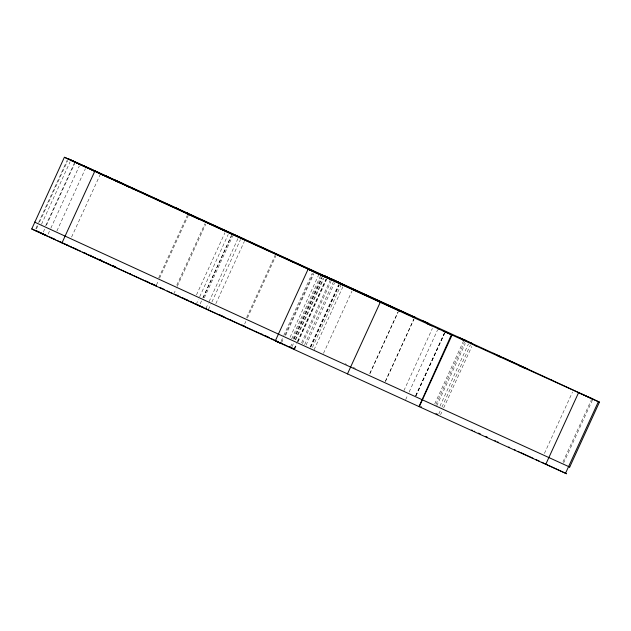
<?xml version="1.0" encoding="UTF-8"?>
<svg xmlns="http://www.w3.org/2000/svg" width="631" height="631" viewBox="0 0 631 631"><rect width="100%" height="100%" fill="white"/><g stroke="black" fill="none" stroke-linecap="round" stroke-linejoin="round"><path stroke-width="0.47" stroke-dasharray="3.15 2.37" d="M35.864 228.611L37.797 224.391M38.586 222.664L67.083 160.424M36.432 228.864L37.978 225.488M39.564 222.017L67.659 160.668M41.512 224.273L70.088 161.859M45.629 225.874L74.127 163.634M43.326 232.027L44.872 228.651M46.457 225.188L74.955 162.948M48.122 234.125L49.66 230.749M50.843 228.177L79.34 165.937M56.893 230.946L85.39 168.714M71.587 237.075L100.077 174.834M158.712 277.877L187.202 215.636M156.433 285.038L158.365 280.819M159.548 278.247L188.448 215.116M176.822 285.094L204.909 223.745M173.762 293.999L176.081 288.935M177.256 286.356L205.753 224.115M196.47 294.922L224.967 232.681M196.186 304.41L198.505 299.346M199.672 296.791L228.201 234.487M200.185 303.826L201.731 300.451M202.906 297.871L231.403 235.631M203.056 297.848L231.553 235.608M204.326 297.832L232.823 235.592M205.966 308.425L208.285 303.361M209.058 301.673L237.958 238.542M208.451 309.529L210.77 304.465M211.921 301.949L240.49 239.535M215.857 303.669L244.355 241.428M246.595 317.598L275.092 255.358M244.702 323.924L245.861 321.392M247.431 317.969L275.928 255.729M281.047 341.41L282.98 337.191M283.769 335.455L312.266 273.223M281.56 342.665L283.493 338.445M285.078 334.982L313.165 273.633M285.646 335.361L313.804 273.87M290.094 337.285L318.592 275.045M291.68 338.886L320.99 274.871M293.021 338.871L321.518 276.63M293.928 339.013L322.015 277.664M290.473 346.932L292.405 342.712M293.967 339.289L322.055 277.94M292.027 346.593L293.573 343.217M295.142 339.801L323.23 278.452M295.718 339.841L323.813 278.492M294.054 348.982L296.365 343.919M297.548 341.347L326.046 279.107M294.377 348.722L296.696 343.658M297.469 341.97L326.377 278.839M294.677 349.274L296.625 345.054M298.187 341.679L326.724 279.336M301.61 342.767L330.92 278.744M302.494 343.619L330.991 281.379M304.631 344.66L333.207 282.246M306.09 345.086L334.619 282.775M310.081 346.916L338.579 284.676M310.61 346.924L339.099 284.691M310.791 347.168L339.289 284.928M312.471 347.413L340.961 285.173M314.041 349.819L342.941 286.695M323.498 353.328L351.995 291.096M369.734 373.513L397.885 312.195M369.971 373.607L398.871 310.476M385.312 381.345L413.81 319.105M385.47 381.487L414.046 319.081M403.903 390.652L432.401 328.412M405.662 399.612L407.594 395.392M409.164 391.977L437.654 329.737M415.608 395.803L444.926 331.764M415.821 395.882L444.319 333.641M415.939 395.945L445.249 331.93M434.759 403.848L464.077 339.809M435.997 404.384L464.495 342.144M436.77 405.796L465.276 343.524M439.933 406.206L468.431 343.966M438.829 413.904L440.375 410.529M441.937 407.105L470.434 344.873M440.572 414.693L441.732 412.161M443.68 407.902L471.791 346.506M544.419 453.429L572.506 392.072M562.986 461.829L591.484 399.589M563.57 463.13L592.88 399.115M345.236 363.748L346.608 364.371M352.974 367.297L355.482 368.449"/><path stroke-width="0.95" d="M275.526 340.961L281.174 343.509L31.731 228.966L64.386 157.237L94.753 171.332L61.948 242.99M275.321 340.858L308.102 269.192L313.986 271.851M347.452 373.954L380.256 302.296M438.482 328.861L451.433 334.761L418.984 406.577L275.755 341.071M419.268 406.695L452.072 335.045M545.752 464.361L578.556 392.703M562.166 471.68L566.606 473.763L565.51 473.313L598.369 401.671L599.442 402.113L569.73 467.027M384.721 303.913L398.863 310.476M591.886 398.697L592.959 399.147L580.686 393.649M568.712 466.609L278.618 334.209M497.993 356.01L599.426 402.105M565.573 473.321L418.661 406.419M598.369 401.671L551.533 380.02M568.689 466.593L569.722 467.019L569.209 466.766M335.542 281.103L414.741 317.377M35.659 230.552L35.091 230.299L35.557 230.512M74.939 161.859L80.011 164.131M35.849 230.63L36.882 231.088M278.492 334.138L34.65 222.136L35.036 222.301M199.767 305.672L200.516 306.003M321.384 275.037L320.966 274.856L380.998 302.202M398.642 310.389L321.479 275.1M201.305 306.35L201.707 306.532M202.527 306.895L202.945 307.084M206.037 308.449L205.532 308.228M472.682 343.729L458.563 337.23M31.779 228.982L39.445 232.468M414.622 317.33L335.653 281.166M472.58 343.69L471.247 343.09M37.308 231.285L38.262 231.711M64.591 157.324L88.032 168.193M38.609 231.869L39.359 232.2M199.057 305.357L198.505 305.104M81.722 164.904L67.896 158.641L220.645 228.588M81.091 164.581L92.576 169.826M83.079 165.48L98.199 172.373M443.175 330.991L463.935 340.464M40.163 232.563L42.498 233.62M42.94 233.825L43.855 234.235M44.32 234.448L45.022 234.764M45.724 235.079L46.426 235.402M93.64 170.275L108.84 177.208M104.73 175.323L120.568 182.548M334.856 280.527L330.92 278.744L339.912 282.909L186.531 212.647M290.899 260.958L333.996 280.59L219.785 228.177M427.061 323.664L440.036 329.595M518.39 365.302L524.55 368.102M52.405 238.108L53.525 238.613M197.085 304.457L197.874 304.82M258.947 333.002L260.658 333.783M261.51 334.17L263.214 334.943M264.066 335.337L264.917 335.724M265.769 336.11L267.473 336.883M268.333 337.277L269.185 337.664M270.896 338.445L276.015 340.779M276.875 341.166L278.579 341.939M281.15 343.114L282.862 343.887M283.713 344.281L285.433 345.062M286.293 345.449L287.152 345.843M114.929 179.961L122.99 183.653M120.971 182.714L142.156 192.376M142.062 192.352L178.494 208.971M176.396 208.025L188.574 213.594M355.285 289.85L324.452 275.786L327.189 277.064M221.307 228.872L244.457 239.33M294.133 262.449L223.595 230.165M321.676 274.966L326.89 277.34M232.894 234.551L226.3 231.538M462.499 339.793L476.484 346.19M399.281 310.996L413.116 317.306M475.301 345.662L499.989 356.941M413.029 317.29L431.967 325.919M85.69 253.244L86.51 253.615M89.847 255.137L90.706 255.523M99.674 259.617L101.552 260.469M113.406 265.88L115.473 266.826M190.215 301.326L190.933 301.657M191.508 301.918L192.076 302.178M192.905 302.557L193.433 302.801M39.587 232.539L40.581 232.997M196.186 304.41L216.717 313.765M217.395 314.08L218.081 314.388M218.752 314.695L223.429 316.825M224.092 317.125L224.754 317.432M225.417 317.732L226.079 318.032M226.742 318.332L233.265 321.305M233.904 321.597L239.898 324.326M240.782 324.728L244.292 326.33M245.159 326.724L246.902 327.521M247.77 327.915L251.225 329.485M252.084 329.879L253.804 330.66M254.664 331.054L258.095 332.616M288.872 346.624L289.732 347.018M290.591 347.413L292.319 348.202M293.186 348.588L294.054 348.982M415.143 317.243L428.725 323.474M493.403 353.265L500.959 356.728M354.535 289.495L415.395 317.369M494.854 353.92L464.053 339.801L466.538 340.914L465.993 340.661M213.412 225.48L70.869 160.203L75.113 162.191M209.721 223.8L225.638 231.23M186.823 213.609L324.626 276.709L314.585 272.158L320.879 275.077M131.453 188.204L199.711 219.533M322.969 276.055L400.109 311.383M126.255 185.829L134.198 189.481M50.07 237.161L51.324 237.737M36.022 230.725L39.288 232.224M39.753 232.437L45.061 234.866M53.706 238.818L54.826 239.338M59.322 241.389L61.57 242.422M62.106 242.667L62.903 243.03M64.614 243.818L65.521 244.229M66.429 244.647L68.251 245.483M70.065 246.311L70.972 246.729M72.865 247.597L76.643 249.324M78.536 250.191L80.429 251.059M84.207 252.786L86.1 253.654M89.862 255.381L92.875 256.754M93.625 257.101L95.888 258.134M98.144 259.167L101.157 260.548M101.906 260.895L104.17 261.928M106.426 262.961L107.933 263.648M108.682 263.995L110.938 265.028M113.201 266.061L116.207 267.441M129.331 273.452L130.578 274.02M146.037 281.103L148.096 282.041M151.527 283.611L153.578 284.557M154.264 284.873L156.322 285.811M159.753 287.381L161.812 288.328M162.498 288.635L164.557 289.582M176.601 295.095L177.098 295.324M177.595 295.553L178.1 295.781M179.101 296.239L179.598 296.467M182.099 297.611L182.596 297.84M183.1 298.077L183.897 298.439M184.654 298.786L185.254 299.062M186.003 299.402L186.618 299.686M187.233 299.962L187.841 300.246M41.346 233.344L47.727 236.262M49.297 236.988L55.599 239.875M57.176 240.592L65.048 244.197M66.618 244.915L71.335 247.076M72.912 247.802L77.637 249.963M78.425 250.326L79.214 250.688M82.346 252.124L85.485 253.559M86.526 254.033L95.431 258.118M96.149 258.442L101.149 260.729M101.859 261.06L104.714 262.37M105.432 262.693L110.433 264.988M111.245 265.359L116.136 267.599M116.948 267.97L132.423 275.061M133.244 275.439L138.126 277.672M138.946 278.05L143.829 280.29M144.641 280.661L150.344 283.272M151.164 283.642L156.046 285.882M170.441 292.476L172.649 293.494M159.375 287.405L160.479 287.91M167.12 290.954L169.329 291.972M174.306 294.251L177.011 295.489M177.548 295.734L178.076 295.978M178.589 296.207L179.606 296.68M180.111 296.909L180.608 297.138M181.586 297.587L182.54 298.021M183.006 298.234L183.913 298.652M465.678 340.488L422.738 320.737M551.88 380.154L526.388 368.441A311.083 0.544 24.6 0 0 502.891 357.627M497.346 355.079L523.596 367.132A276.764 0.481 24.6 0 1 527.737 369.04M213.901 225.717L223.406 230.205M326.621 277.719L308.614 269.437M115.639 180.947L128.953 187.052M106.15 176.585L119.772 182.832M110.023 178.344L98.223 172.933M104.983 176.025L94.611 171.238M546.036 464.242L546.651 464.519M547.258 464.802L547.866 465.079M548.473 465.362L550.887 466.475M551.486 466.751L553.584 467.721M553.884 467.855L555.075 468.407M555.375 468.541L561.976 471.586M420.901 406.632L421.311 406.821M508.689 447.032L509.651 447.474M514.407 449.666L515.346 450.092M518.146 451.386L519.068 451.812M520.906 452.656L524.818 454.462M525.41 454.73L525.994 454.998M526.585 455.274L527.169 455.543M527.753 455.811L528.92 456.355M529.512 456.623L530.095 456.891M530.679 457.159L533.006 458.232M535.514 459.392L539.26 461.111M541.737 462.255L545.429 463.959M471.665 429.995L472.24 430.255M474.338 431.225L474.741 431.407M478.44 433.111L479.308 433.513M480.175 433.907L480.601 434.104M485.76 436.478L487.455 437.259M494.933 440.698L495.8 441.093M497.52 441.889L498.372 442.284M219.272 314.514L220.251 314.972M221.765 315.666L222.522 316.013M223.279 316.36L224.029 316.707M230.063 319.491L230.812 319.838M242.209 325.083L244.86 326.306M261.479 333.965L262.291 334.343M264.728 335.463L266.353 336.213M267.457 336.725L268.009 336.978M268.561 337.23L269.114 337.482M289.455 346.861L290.126 347.168M290.788 347.476L291.459 347.784M292.121 348.091L292.784 348.399M184.355 298.857L185.214 299.252M185.632 299.441L186.429 299.812M186.997 300.072L187.715 300.403M188.377 300.711L188.992 300.987M587.911 396.789L591.996 398.682M326.732 277.261L327.465 277.608M91.724 169.928L94.145 171.048M436.029 413.605L436.455 413.802M437.307 414.196L437.733 414.386M189.679 301.31L191.966 302.375M195.815 304.229L195.105 303.89M194.766 303.724L193.788 303.251M192.4 302.58L193.378 303.054"/></g></svg>
